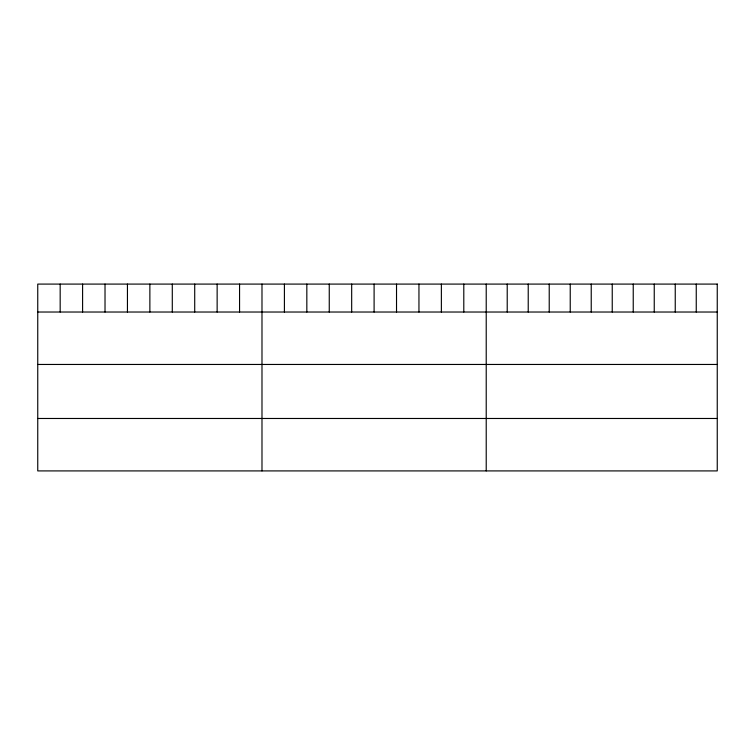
<?xml version="1.0" encoding="UTF-8"?>
<svg xmlns="http://www.w3.org/2000/svg" width="755" height="755" viewBox="0 0 755 755"><rect width="100%" height="100%" fill="white"/><g stroke="black" fill="none" stroke-linecap="round" stroke-linejoin="round"><path stroke-width="1.13" d="M37.75 312.023L717.25 312.023M37.75 364.457L717.25 364.457M37.75 418.478L717.25 418.478M696.252 284.088L696.252 312.023M675.244 284.088L675.244 312.023M654.245 284.088L654.245 312.023M633.237 284.088L633.237 312.023M612.239 284.088L612.239 312.023M591.231 284.088L591.231 312.023M570.233 284.088L570.233 312.023M549.225 284.088L549.225 312.023M528.226 284.088L528.226 312.023M507.218 284.088L507.218 312.023M486.22 284.088L486.22 470.912M463.796 284.088L463.796 312.023M441.373 284.088L441.373 312.023M418.95 284.088L418.95 312.023M396.526 284.088L396.526 312.023M374.102 284.088L374.102 312.023M351.679 284.088L351.679 312.023M329.255 284.088L329.255 312.023M306.832 284.088L306.832 312.023M284.409 284.088L284.409 312.023M261.985 284.088L261.985 470.912M239.561 284.088L239.561 312.023M217.138 284.088L217.138 312.023M194.714 284.088L194.714 312.023M172.291 284.088L172.291 312.023M149.868 284.088L149.868 312.023M127.444 284.088L127.444 312.023M105.02 284.088L105.02 312.023M82.597 284.088L82.597 312.023M60.173 284.088L60.173 312.023M717.25 284.088L37.75 284.088L37.75 470.912L717.25 470.912L717.25 284.088"/></g></svg>
